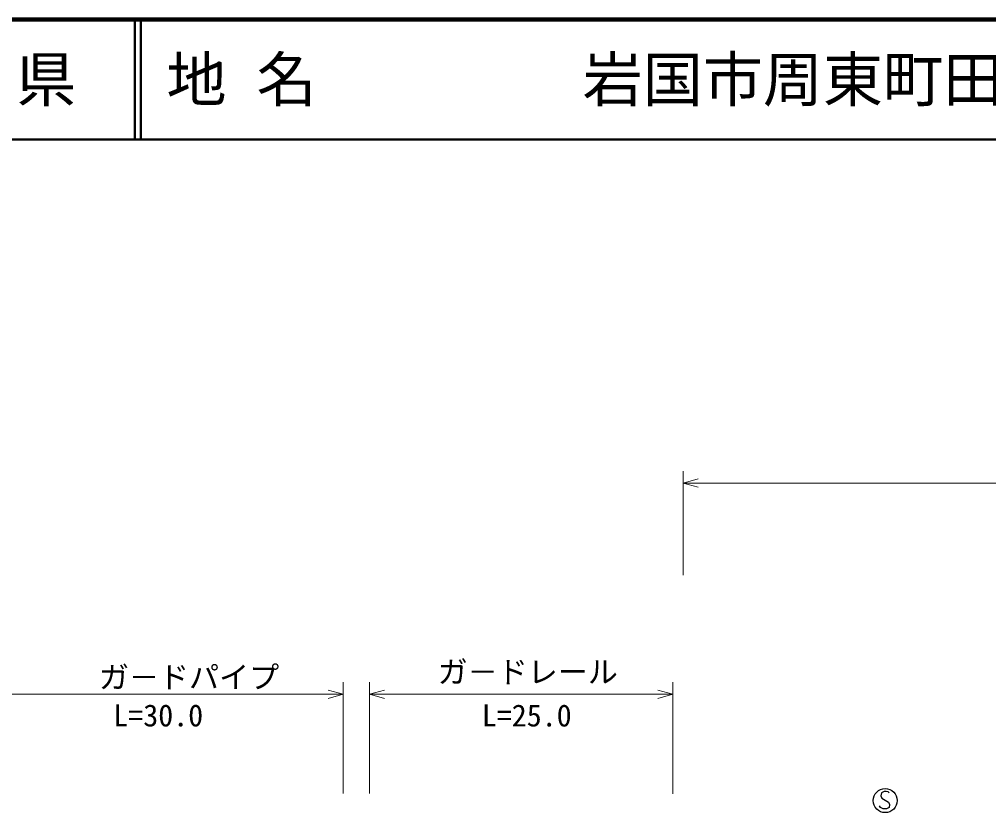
# Model space of a CAD drawing. Units: millimetres, scale not verified. Extents: x 40000 to 680000, y 20000 to 380000.
# Drawn here: x 358138 to 438815, y 313940 to 380000 of the extents above; entities that cross this region are included whole.
import ezdxf
from ezdxf.enums import TextEntityAlignment as Align

# ---------------------------------------------------------------- set-up
doc = ezdxf.new("R2010")
doc.units = ezdxf.units.MM
doc.header["$LTSCALE"] = 1000
for name, color, linetype, lineweight in [('M-BGD-EXST', 7, 'Continuous', 25), ('M-STR-HTXT', 7, 'Continuous', 13), ('M-TTL', 2, 'Continuous', 140), ('M-TTL-LINE', 7, 'Continuous', 50)]:
    doc.layers.add(name, color=color, linetype=linetype, lineweight=lineweight)
doc.layers.add('M-TTL-TXT', color=7, linetype='Continuous')
doc.styles.add('ＭＳ ゴシック', font='')
doc.styles.get('ＭＳ ゴシック').set_extended_font_data('MS Gothic')

msp = doc.modelspace()

# ---------------------------------------------------------------- linework, layer by layer
at = {"layer": 'M-BGD-EXST'}
for p, q in [((429887, 315580), (429847, 315340)), ((430127, 315700), (429887, 315580)), ((430287, 315700), (430127, 315700)), ((430447, 315660), (430287, 315700)), ((430527, 315580), (430447, 315660)), ((429847, 315340), (429927, 315140)), ((429927, 315140), (430487, 314820)), ((430487, 314820), (430567, 314620)), ((429807, 314380), (429727, 314500)), ((430047, 314260), (429807, 314380)), ((430327, 314260), (430047, 314260)), ((430527, 314380), (430327, 314260)), ((430567, 314620), (430527, 314380))]:
    msp.add_line(p, q, dxfattribs=at)
msp.add_circle((430207, 314940), 1000, dxfattribs=at)
at = {"layer": 'M-STR-HTXT'}
for p, q in [((413385, 333709), (413386, 342381)), ((413386, 341382), (414636, 341731)), ((414636, 341031), (413386, 341382)), ((413386, 341382), (484705, 341371)), ((385096, 324797), (385095, 315521)), ((387285, 315521), (387286, 324797)), ((412543, 324794), (412541, 315517)), ((355314, 323802), (385096, 323798)), ((383846, 324148), (385096, 323798)), ((385096, 323798), (383846, 323448)), ((387286, 323797), (388536, 324147)), ((388536, 323447), (387286, 323797)), ((387286, 323797), (412543, 323794)), ((411293, 324144), (412543, 323794)), ((412543, 323794), (411293, 323444))]:
    msp.add_line(p, q, dxfattribs=at)
at = {"layer": 'M-TTL'}
msp.add_line((680000, 380000), (40000, 380000), dxfattribs=at)
at = {"layer": 'M-TTL-LINE'}
for p, q in [((367750, 380000), (367750, 370000)), ((368250, 380000), (368250, 370000)), ((40000, 370000), (680000, 370000))]:
    msp.add_line(p, q, dxfattribs=at)

# ---------------------------------------------------------------- texts
at = {"layer": 'M-STR-HTXT', "style": 'ＭＳ ゴシック'}
for s, p in [('ガ－ドレール', (392953, 324196)), ('ガ－ドパイプ', (364758, 323757)), ('L=30.0', (365953, 320570)), ('L=25.0', (396627, 320565))]:
    msp.add_text(s, height=1833, rotation=359.992, dxfattribs=at).set_placement(p, align=Align.BOTTOM_LEFT)
at = {"layer": 'M-TTL-TXT', "style": 'ＭＳ ゴシック'}
msp.add_text('山\u3000口\u3000県', height=3666, dxfattribs=at).set_placement((350375, 375000), align=Align.MIDDLE_CENTER)
for s, p in [('地 名', (370380, 375000)), ('岩国市周東町田尻', (405024, 375000))]:
    msp.add_text(s, height=3666, dxfattribs=at).set_placement(p, align=Align.MIDDLE_LEFT)

doc.saveas('drawing.dxf')
